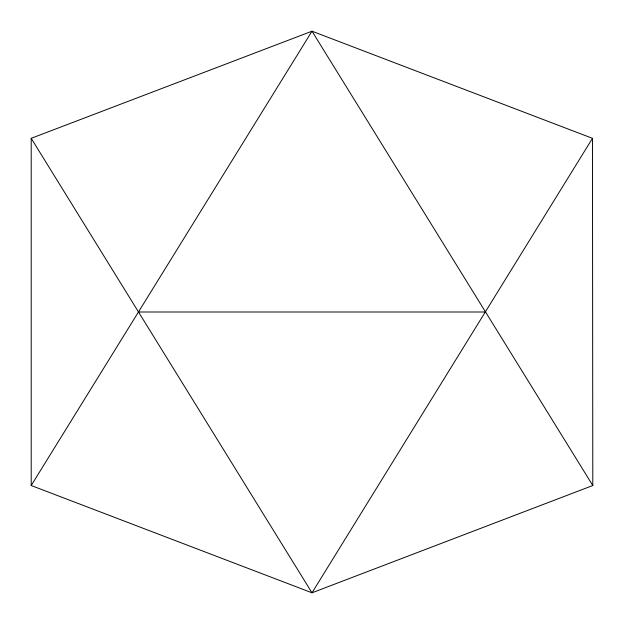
<?xml version="1.0" encoding="UTF-8"?>
<svg xmlns="http://www.w3.org/2000/svg" width="624" height="624" viewBox="0 0 624 624"><rect width="100%" height="100%" fill="white"/><g stroke="black" fill="none" stroke-linecap="round" stroke-linejoin="round"><path stroke-width="0.94" d="M31.2 138.325L312 592.8L592.472 138.325L312 31.2L31.2 138.325L31.2 485.519L312 592.8L592.8 485.519L592.472 138.325M31.2 485.519L312 31.2L592.8 485.519M138.481 312L485.675 312"/></g></svg>
